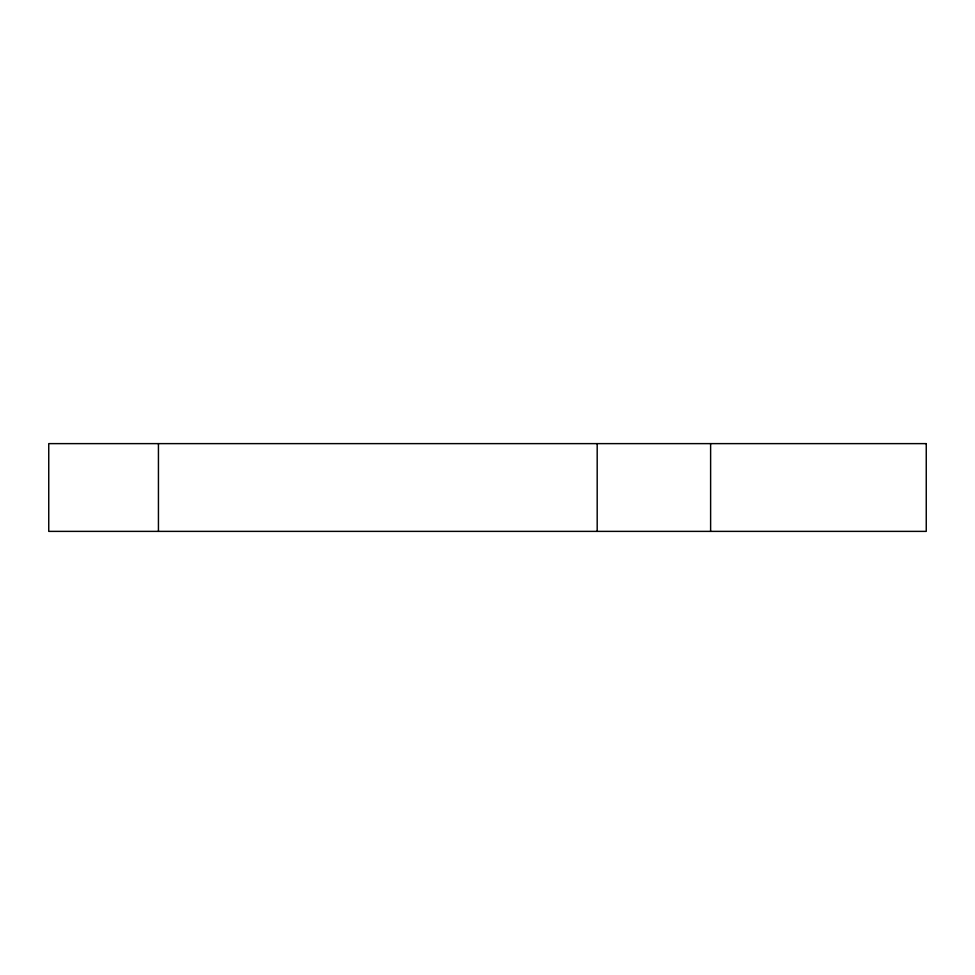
<?xml version="1.0" encoding="UTF-8"?>
<svg xmlns="http://www.w3.org/2000/svg" width="975" height="975" viewBox="0 0 975 975"><rect width="100%" height="100%" fill="white"/><g stroke="black" fill="none" stroke-linecap="round" stroke-linejoin="round"><path stroke-width="1.46" d="M710.617 443.625L710.617 531.375M597.188 443.625L597.188 531.375M158.438 443.625L158.438 531.375M926.25 443.625L48.75 443.625L48.75 531.375L926.25 531.375L926.25 443.625"/></g></svg>
